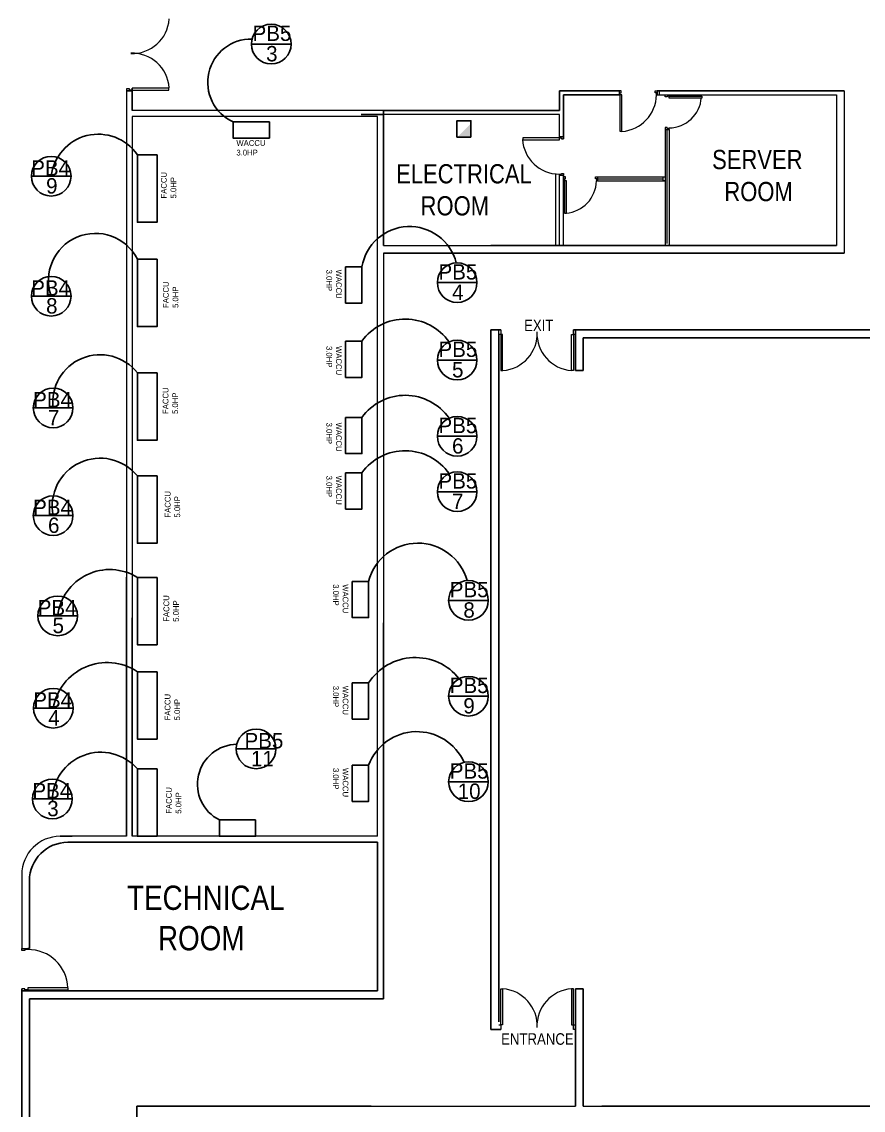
# Model space of a CAD drawing. Header units: inches. Extents: x -2 to 2474, y 1 to 287.
# Drawn here: x 1110.11 to 1145.47, y 175.76 to 221.48 of the extents above; entities that cross this region are included whole.
import ezdxf

# ---------------------------------------------------------------- set-up
doc = ezdxf.new("R2010")
doc.units = ezdxf.units.IN
doc.header["$MEASUREMENT"] = 0
for name, color, linetype in [('ACU', 6, 'Continuous'), ('NUMBER', 170, 'Continuous'), ('OUTLETS', 4, 'Continuous'), ('PDF_0', 7, 'Continuous'), ('PDF_Text', 7, 'Continuous'), ('POWER LINE', 1, 'Continuous'), ('TEXT', 82, 'Continuous')]:
    doc.layers.add(name, color=color, linetype=linetype)
doc.styles.add('PDF Arial Narrow', font='ARIALN.TTF')

msp = doc.modelspace()

# ---------------------------------------------------------------- hatches: boundary and pattern name
at = {"transparency": 33554585}
h = msp.add_hatch(color=256, dxfattribs=at)
h.set_gradient(color1=(255, 255, 255))
h.paths.add_polyline_path([(1128.98945, 216.62746), (1128.98945, 217.21043), (1128.40647, 216.62746)])

# ---------------------------------------------------------------- linework, layer by layer
for p, q in [((1114.758, 220.14149), (1114.758, 220.15817)), ((1114.758, 220.14149), (1114.758, 220.15817)), ((1114.758, 218.5697), (1114.50718, 218.5697)), ((1114.758, 217.75037), (1114.758, 218.68675)), ((1132.69961, 218.40249), (1132.69961, 218.5697)), ((1132.69961, 218.5697), (1135.20776, 218.5697)), ((1136.81277, 218.5697), (1144.66014, 218.5697)), ((1132.69961, 217.75037), (1132.69961, 218.40249)), ((1132.86682, 216.56318), (1132.86682, 218.40249)), ((1132.86682, 218.40249), (1135.2412, 218.40249)), ((1125.30894, 217.75037), (1132.69961, 217.75037)), ((1125.30894, 217.58316), (1124.36963, 217.58316)), ((1130.14978, 211.75924), (1125.30894, 211.75924)), ((1129.82706, 212.08196), (1144.33741, 212.08196)), ((1130.14978, 211.75924), (1144.66014, 211.75924)), ((1129.82706, 208.53209), (1129.82706, 179.15834)), ((1130.23338, 208.53209), (1129.82706, 208.53209)), ((1133.29332, 208.53209), (1133.37693, 208.53209)), ((1133.37693, 208.53209), (1133.37693, 206.82655)), ((1133.69965, 208.53209), (1133.37693, 208.53209)), ((1133.69965, 208.53209), (1154.87163, 208.53209)), ((1130.14978, 204.29665), (1130.14978, 208.34816)), ((1133.69965, 206.82655), (1133.69965, 208.20936)), ((1133.69965, 208.20936), (1154.87163, 208.20936)), ((1133.37693, 206.82655), (1133.69965, 206.82655)), ((1130.14978, 204.29665), (1130.14978, 179.48107)), ((1114.50718, 198.15338), (1114.50718, 187.26802)), ((1114.758, 187.26802), (1114.758, 196.44784)), ((1125.30894, 196.23047), (1125.30894, 187.01721)), ((1111.72639, 187.26802), (1112.22465, 187.26802)), ((1114.50718, 187.01721), (1112.04912, 187.01721)), ((1114.50718, 187.01721), (1125.05812, 187.01721)), ((1125.05812, 187.01721), (1125.05812, 180.77204)), ((1125.30894, 187.01721), (1125.30894, 180.44932)), ((1110.4355, 182.56118), (1110.4355, 185.40359)), ((1110.36359, 182.56118), (1110.4355, 182.56118)), ((1110.11278, 180.85564), (1110.11278, 180.77204)), ((1110.11278, 163.23997), (1110.11278, 180.77204)), ((1110.36359, 180.77204), (1125.05812, 180.77204)), ((1133.37693, 180.86428), (1133.37693, 175.93119)), ((1133.37693, 180.86428), (1133.69965, 180.86428)), ((1133.69965, 180.86428), (1133.69965, 175.93119)), ((1110.4355, 163.23997), (1110.4355, 180.44932)), ((1110.4355, 180.44932), (1125.30894, 180.44932)), ((1129.82706, 179.15834), (1130.14978, 179.15983)), ((1130.14978, 179.15983), (1130.23338, 179.15983)), ((1130.23338, 179.15983), (1130.14978, 179.15983)), ((1115.27635, 175.93119), (1114.95362, 175.93119)), ((1114.95362, 175.93119), (1114.95362, 164.21406)), ((1124.79059, 175.93119), (1115.27635, 175.93119)), ((1134.48876, 175.93119), (1175.23779, 175.93119))]:
    msp.add_line(p, q)
at = {"color": 2}
msp.add_lwpolyline([(1128.98532, 216.63424), (1128.39231, 216.63424), (1128.39231, 217.32128), (1128.98532, 217.32128)], close=True, dxfattribs=at)
msp.add_arc((1112.04912, 185.40359), 1.61361, 90, 180)
at = {"layer": 'NUMBER'}
for points in [[(1115.79673, 215.88966), (1115.79673, 213.05911), (1114.96933, 213.05911), (1114.96933, 215.88966)], [(1115.79673, 211.50718), (1115.79673, 208.67662), (1114.96933, 208.67662), (1114.96933, 211.50718)], [(1115.79673, 206.73277), (1115.79673, 203.90221), (1114.96933, 203.90221), (1114.96933, 206.73277)], [(1115.79673, 202.4027), (1115.79673, 199.57215), (1114.96933, 199.57215), (1114.96933, 202.4027)], [(1115.79673, 198.1429), (1115.79673, 195.31234), (1114.96933, 195.31234), (1114.96933, 198.1429)], [(1115.79673, 194.1812), (1115.79673, 191.35065), (1114.96933, 191.35065), (1114.96933, 194.1812)], [(1115.79673, 190.09858), (1115.79673, 187.26802), (1114.96933, 187.26802), (1114.96933, 190.09858)]]:
    msp.add_lwpolyline(points, close=True, dxfattribs=at)
at = {"layer": 'OUTLETS'}
msp.add_line((1119.41468, 187.01721), (1120.15062, 187.01721), dxfattribs=at)
at = {"layer": 'PDF_0', "lineweight": 9}
for points in [[(1114.50718, 218.65331), (1114.50718, 198.15338)], [(1144.66014, 218.5697), (1144.66014, 211.75924), (1132.5441, 211.75924)], [(1136.89637, 218.5697), (1136.89637, 218.40249)], [(1136.77934, 218.40359), (1142.58171, 218.40249), (1144.33741, 218.40249), (1144.33741, 212.08196), (1132.86682, 212.08196), (1132.86682, 215.10846)], [(1125.30894, 212.08196), (1125.30894, 217.75037), (1114.758, 217.75037)], [(1125.30894, 217.75037), (1125.30894, 212.08196)], [(1125.05812, 217.49956), (1114.758, 217.49956), (1114.758, 196.44784)], [(1125.05812, 187.26802), (1125.05812, 217.49956)], [(1132.69961, 216.64679), (1132.69961, 217.58316), (1125.30894, 217.58316), (1125.30894, 212.08196), (1128.65313, 212.08196), (1132.69961, 212.08196), (1132.69961, 215.07502)], [(1137.14739, 216.94777), (1137.14739, 212.08196)], [(1137.231, 212.16556), (1137.231, 216.94777)], [(1137.3146, 216.94777), (1137.3146, 212.08196)], [(1132.5441, 212.08196), (1132.5441, 215.10846)], [(1134.30483, 214.95797), (1137.14739, 214.95797)], [(1134.30483, 214.87436), (1137.06379, 214.87436)], [(1134.30483, 214.79076), (1137.14739, 214.79076)], [(1125.30894, 211.75924), (1125.30894, 196.23047)], [(1133.37693, 208.34816), (1133.29332, 208.34816), (1133.29332, 208.44848), (1133.29332, 208.53209), (1133.37693, 208.53209)], [(1130.14978, 208.20936), (1130.14978, 208.02543)], [(1125.05812, 187.26802), (1114.758, 187.26802)], [(1110.36359, 180.77204), (1110.11278, 180.77204)], [(1130.14978, 179.34376), (1130.23338, 179.34376), (1130.23338, 179.24344), (1130.23338, 179.15983), (1130.14978, 179.15983)], [(1133.37693, 179.15983), (1133.37693, 179.34376)], [(1124.79059, 175.93119), (1133.37693, 175.93119)], [(1124.79059, 175.93119), (1124.79059, 175.93119), (1133.37693, 175.93119)], [(1133.69965, 175.93119), (1134.48876, 175.93119)], [(1133.69965, 175.93119), (1134.48876, 175.93119)]]:
    msp.add_lwpolyline(points, dxfattribs=at)
for points in [[(1114.758, 218.5697), (1114.758, 218.60314), (1114.64095, 218.60314), (1114.64095, 218.65331), (1114.50718, 218.65331), (1114.50718, 218.5697)], [(1114.758, 218.68675), (1114.758, 218.60314), (1116.29633, 218.60314), (1116.29633, 218.68675)], [(1135.20776, 218.40249), (1135.2412, 218.40249), (1135.2412, 218.4861), (1135.29136, 218.4861), (1135.29136, 218.5697), (1135.20776, 218.5697)], [(1136.81277, 218.40249), (1136.77933, 218.40249), (1136.77933, 218.4861), (1136.72916, 218.4861), (1136.72916, 218.5697), (1136.81277, 218.5697)], [(1135.32481, 218.40249), (1135.2412, 218.40249), (1135.2412, 216.88088), (1135.32481, 216.88088)], [(1137.3146, 218.40249), (1137.3146, 218.35233), (1137.231, 218.35233), (1137.231, 218.31889), (1137.14739, 218.31889), (1137.14739, 218.40249)], [(1137.3146, 218.26872), (1137.3146, 218.35233), (1138.68572, 218.35233), (1138.68572, 218.26872)], [(1137.3146, 216.94777), (1137.3146, 216.99793), (1137.231, 216.99793), (1137.231, 217.03137), (1137.14739, 217.03137), (1137.14739, 216.94777)], [(1132.69961, 216.51302), (1132.69961, 216.59663), (1131.16128, 216.59663), (1131.16128, 216.51302)], [(1132.69961, 216.64679), (1132.69961, 216.59663), (1132.78322, 216.59663), (1132.78322, 216.56318), (1132.86682, 216.56318), (1132.86682, 216.64679)], [(1132.69961, 215.02485), (1132.69961, 215.07502), (1132.78322, 215.07502), (1132.78322, 215.10846), (1132.86682, 215.10846), (1132.86682, 215.02485)], [(1132.86682, 214.79076), (1132.91698, 214.79076), (1132.91698, 214.87436), (1132.95043, 214.87436), (1132.95043, 214.95797), (1132.86682, 214.95797)], [(1134.30483, 214.79076), (1134.27138, 214.79076), (1134.27138, 214.87436), (1134.22122, 214.87436), (1134.22122, 214.95797), (1134.30483, 214.95797)], [(1137.06379, 214.95797), (1137.14739, 214.95797), (1137.14739, 214.79076), (1137.06379, 214.79076)], [(1133.00059, 214.79076), (1132.91698, 214.79076), (1132.91698, 213.43636), (1133.00059, 213.43636)], [(1130.23338, 208.34816), (1130.14978, 208.34816), (1130.14978, 208.44848), (1130.14978, 208.53209), (1130.23338, 208.53209)], [(1130.31699, 208.34816), (1130.23338, 208.34816), (1130.23338, 206.82655), (1130.31699, 206.82655)], [(1133.20972, 208.34816), (1133.29332, 208.34816), (1133.29332, 206.82655), (1133.20972, 206.82655)], [(1110.36359, 182.56118), (1110.36359, 182.51102), (1110.24655, 182.51102), (1110.24655, 182.47758), (1110.11278, 182.47758), (1110.11278, 182.56118)], [(1110.36359, 180.77204), (1110.36359, 180.8222), (1110.24655, 180.8222), (1110.24655, 180.85564), (1110.11278, 180.85564), (1110.11278, 180.77204)], [(1110.36359, 180.90581), (1110.36359, 180.8222), (1112.06913, 180.8222), (1112.06913, 180.90581)], [(1130.31699, 179.34376), (1130.23338, 179.34376), (1130.23338, 180.86537), (1130.31699, 180.86537)], [(1133.20972, 179.34376), (1133.29332, 179.34376), (1133.29332, 180.86537), (1133.20972, 180.86537)], [(1133.29332, 179.34376), (1133.37693, 179.34376), (1133.37693, 179.24344), (1133.37693, 179.15983), (1133.29332, 179.15983)]]:
    msp.add_lwpolyline(points, close=True, dxfattribs=at)
msp.add_lwpolyline([(1114.50718, 187.26802), (1111.72639, 187.26802, 0.41421356), (1110.11278, 185.65441), (1110.11278, 182.56118)], format="xyb", dxfattribs=at)
for centre, radius, start, end in [((1114.74963, 221.70488), 1.56341, 267.819483, 355.90217), ((1114.74963, 218.59479), 1.56341, 4.09783, 92.180517), ((1135.21611, 218.42757), 1.56341, 274.076194, 359.120968), ((1137.28953, 218.39412), 1.37947, 270.87851, 355.924186), ((1132.70799, 216.63844), 1.56343, 184.076151, 269.120671), ((1132.8752, 214.81583), 1.37947, 274.075229, 359.121366), ((1130.2083, 208.38995), 1.56341, 274.108719, 2.186533), ((1133.31841, 208.38996), 1.56342, 177.82471, 265.907325), ((1110.38868, 180.84729), 1.66373, 1.735512, 91.131577), ((1130.2083, 179.30196), 1.56342, 357.82471, 85.907325), ((1133.31841, 179.30197), 1.56341, 94.108719, 182.186533)]:
    msp.add_arc(centre, radius, start, end, dxfattribs=at)
at = {"layer": 'POWER LINE'}
for p, q in [((1119.76186, 220.53998), (1120.59475, 220.53998)), ((1120.59475, 220.53998), (1121.42764, 220.53998)), ((1110.51822, 214.98928), (1111.35111, 214.98928)), ((1111.35111, 214.98928), (1112.184, 214.98928)), ((1127.57285, 210.51961), (1128.40574, 210.51961)), ((1128.40574, 210.51961), (1129.23863, 210.51961)), ((1110.51822, 209.94967), (1111.35111, 209.94967)), ((1111.35111, 209.94967), (1112.184, 209.94967)), ((1127.57285, 207.26842), (1128.40574, 207.26842)), ((1128.40574, 207.26842), (1129.23863, 207.26842)), ((1110.59837, 205.25859), (1111.43125, 205.25859)), ((1111.43125, 205.25859), (1112.26414, 205.25859)), ((1127.57285, 204.06768), (1128.40574, 204.06768)), ((1128.40574, 204.06768), (1129.23863, 204.06768)), ((1127.57285, 201.7394), (1128.40574, 201.7394)), ((1128.40574, 201.7394), (1129.23863, 201.7394)), ((1110.59837, 200.73575), (1111.43125, 200.73575)), ((1111.43125, 200.73575), (1112.26414, 200.73575)), ((1128.04785, 197.17687), (1128.88074, 197.17687)), ((1128.88074, 197.17687), (1129.71362, 197.17687)), ((1110.789, 196.52638), (1111.62189, 196.52638)), ((1111.62189, 196.52638), (1112.45478, 196.52638)), ((1128.04785, 193.15298), (1128.88074, 193.15298)), ((1128.88074, 193.15298), (1129.71362, 193.15298)), ((1110.60447, 192.64789), (1111.43736, 192.64789)), ((1111.43736, 192.64789), (1112.27025, 192.64789)), ((1119.12439, 190.93889), (1119.95727, 190.93889)), ((1119.95727, 190.93889), (1120.79016, 190.93889)), ((1128.04785, 189.55891), (1128.88074, 189.55891)), ((1128.88074, 189.55891), (1129.71362, 189.55891)), ((1110.56553, 188.8366), (1111.39842, 188.8366)), ((1111.39842, 188.8366), (1112.23131, 188.8366))]:
    msp.add_line(p, q, dxfattribs=at)
for centre in [(1120.59475, 220.53998), (1111.35111, 214.98928), (1128.40574, 210.51961), (1111.35111, 209.94967), (1128.40574, 207.26842), (1111.43125, 205.25859), (1128.40574, 204.06768), (1128.40574, 201.7394), (1111.43125, 200.73575), (1128.88074, 197.17687), (1111.62189, 196.52638), (1128.88074, 193.15298), (1111.43736, 192.64789), (1119.95727, 190.93889), (1128.88074, 189.55891), (1111.39842, 188.8366)]:
    msp.add_circle(centre, 0.83289, dxfattribs=at)
at = {"layer": 'TEXT'}
for points in [[(1120.51607, 217.27578), (1120.51607, 216.59022), (1118.99446, 216.59022), (1118.99446, 217.27578)], [(1123.71779, 211.18304), (1124.40335, 211.18304), (1124.40335, 209.66143), (1123.71779, 209.66143)], [(1123.71779, 208.06187), (1124.40335, 208.06187), (1124.40335, 206.54026), (1123.71779, 206.54026)], [(1123.71779, 204.86112), (1124.40335, 204.86112), (1124.40335, 203.33951), (1123.71779, 203.33951)], [(1123.71779, 202.53285), (1124.40335, 202.53285), (1124.40335, 201.01124), (1123.71779, 201.01124)], [(1123.99853, 197.97405), (1124.68409, 197.97405), (1124.68409, 196.45244), (1123.99853, 196.45244)], [(1123.99853, 193.70939), (1124.68409, 193.70939), (1124.68409, 192.18778), (1123.99853, 192.18778)], [(1123.99853, 190.25731), (1124.68409, 190.25731), (1124.68409, 188.7357), (1123.99853, 188.7357)], [(1119.93885, 187.95358), (1119.93885, 187.26802), (1118.41724, 187.26802), (1118.41724, 187.95358)]]:
    msp.add_lwpolyline(points, close=True, dxfattribs=at)
for centre, radius, start, end in [((1119.74321, 218.93307), 1.81859, 88.555438, 245.686829), ((1113.32845, 214.76341), 1.9902, 34.464673, 173.483604), ((1113.20838, 210.61653), 1.97336, 26.829249, 199.751001), ((1126.40434, 210.85005), 2.0285, 14.318624, 170.551863), ((1126.22206, 206.74461), 2.24563, 34.863469, 144.084651), ((1113.40526, 205.50374), 1.98917, 38.160066, 187.079145), ((1126.22206, 203.54386), 2.24563, 34.863469, 144.084651), ((1126.22206, 201.21558), 2.24563, 34.863469, 144.084651), ((1113.40503, 201.13467), 2.01368, 39.028492, 191.426137), ((1126.75678, 197.44055), 2.14026, 15.363196, 165.565876), ((1113.8107, 196.26801), 2.204, 58.285066, 173.267828), ((1126.64996, 192.4322), 2.34433, 38.370603, 146.989109), ((1113.69867, 192.27357), 2.29208, 56.332804, 170.600907), ((1126.71391, 189.4965), 2.16772, 23.801779, 159.453365), ((1119.17334, 189.45341), 1.67964, 90.888992, 243.24612), ((1113.43358, 188.76314), 2.03517, 41.009137, 180.22145)]:
    msp.add_arc(centre, radius, start, end, dxfattribs=at)

# ---------------------------------------------------------------- texts
at = {"layer": 'ACU', "attachment_point": 1}
for s, width, insert, char_height in [('{\\C3;PB5}', 1.1295302, (1119.80963, 221.31647), 0.645446), ('{\\C3;WACCU\\P3.0HP}', 0.2420422, (1119.1298, 216.50557), 0.242042), ('{\\C3;PB4}', 1.1295302, (1110.51007, 215.6581), 0.645446), ('{\\C3;PB5}', 1.1295302, (1127.62063, 211.29611), 0.645446), ('{\\C3;PB4}', 1.1295302, (1110.51007, 210.61849), 0.645446), ('{\\C3;PB5}', 1.1295302, (1127.62063, 208.04492), 0.645446), ('{\\C3;PB4}', 1.1295302, (1110.59021, 205.92741), 0.645446), ('{\\C3;PB5}', 1.1295302, (1127.62063, 204.84418), 0.645446), ('{\\C3;PB5}', 1.1295302, (1127.62063, 202.5159), 0.645446), ('{\\C3;PB4}', 1.1295302, (1110.59021, 201.40457), 0.645446), ('{\\C3;PB5}', 1.1295302, (1128.09562, 197.95337), 0.645446), ('{\\C3;PB4}', 1.1295302, (1110.78085, 197.1952), 0.645446), ('{\\C3;PB5}', 1.1295302, (1128.09562, 193.92948), 0.645446), ('{\\C3;PB4}', 1.1295302, (1110.59632, 193.31671), 0.645446), ('{\\C3;PB5}', 1.1295302, (1119.47116, 191.60771), 0.645446), ('{\\C3;PB5}', 1.1295302, (1128.09562, 190.33541), 0.645446), ('{\\C3;PB4}', 1.1295302, (1110.55869, 189.50542), 0.645446)]:
    msp.add_mtext_dynamic_manual_height_columns(s, width=width, gutter_width=20.17018, heights=[0], dxfattribs=dict(at, insert=insert, char_height=char_height))
at = {"layer": 'ACU', "char_height": 0.242042, "attachment_point": 1}
for s, insert, rotation in [('{\\C3;FACCU\\P5.0HP}', (1115.96037, 214.05478), 90), ('{\\C3;WACCU\\P3.0HP}', (1123.5561, 211.066), 270), ('{\\C3;FACCU\\P5.0HP}', (1116.04576, 209.45699), 90), ('{\\C3;WACCU\\P3.0HP}', (1123.5561, 207.85757), 270), ('{\\C3;FACCU\\P5.0HP}', (1116.03347, 205.00536), 90), ('{\\C3;WACCU\\P3.0HP}', (1123.5561, 204.64274), 270), ('{\\C3;WACCU\\P3.0HP}', (1123.5561, 202.41269), 270), ('{\\C3;FACCU\\P5.0HP}', (1116.12216, 200.65555), 90), ('{\\C3;WACCU\\P3.0HP}', (1123.83683, 197.85389), 270), ('{\\C3;FACCU\\P5.0HP}', (1116.06667, 196.27785), 90), ('{\\C3;WACCU\\P3.0HP}', (1123.83683, 193.58923), 270), ('{\\C3;FACCU\\P5.0HP}', (1116.11752, 192.13453), 90), ('{\\C3;WACCU\\P3.0HP}', (1123.83683, 190.13715), 270), ('{\\C3;FACCU\\P5.0HP}', (1116.17278, 188.21632), 90)]:
    msp.add_mtext_dynamic_manual_height_columns(s, width=0.2420422, gutter_width=20.17018, heights=[0], dxfattribs=dict(at, insert=insert, rotation=rotation))
at = {"layer": 'NUMBER', "attachment_point": 1}
for s, insert, char_height in [('3', (1120.3793, 220.45865), 0.64545), ('4', (1128.19029, 210.43828), 0.64545), ('5', (1128.19029, 207.1871), 0.64545), ('7', (1111.21581, 205.17726), 0.64545), ('6', (1128.19029, 203.98635), 0.64545), ('7', (1128.19029, 201.65808), 0.64545), ('6', (1111.21581, 200.65442), 0.64545), ('8', (1128.66529, 197.09555), 0.64545), ('9', (1128.66529, 193.07165), 0.64545), ('4', (1111.22191, 192.56656), 0.64545), ('11', (1119.74183, 190.85756), 0.645446), ('3', (1111.18297, 188.75527), 0.64545)]:
    msp.add_mtext(s, dxfattribs=dict(at, insert=insert, char_height=char_height))
for s, insert, char_height, width in [('9', (1111.13566, 214.90795), 0.64545, 0.8109899), ('8', (1111.13566, 209.86834), 0.64545, 0.426188), ('5', (1111.40644, 196.44505), 0.64545, 0.426188), ('10', (1128.42899, 189.4852), 0.645446, 0.426188)]:
    msp.add_mtext(s, dxfattribs=dict(at, insert=insert, char_height=char_height, width=width))
at = {"layer": 'PDF_Text', "attachment_point": 4, "style": 'PDF Arial Narrow'}
for s, insert, char_height in [('SERVER \\P  ROOM', (1139.11655, 215.01239), 0.806807), ('ELECTRICAL \\P    ROOM', (1125.84099, 214.41364), 0.8068073), ('EXIT', (1131.21786, 208.7253), 0.484084), ('TECHNICAL \\P    ROOM', (1114.53792, 183.8309), 1.019245), ('ENTRANCE', (1130.25128, 178.75214), 0.484084)]:
    msp.add_mtext(s, dxfattribs=dict(at, insert=insert, char_height=char_height))

doc.saveas('drawing.dxf')
